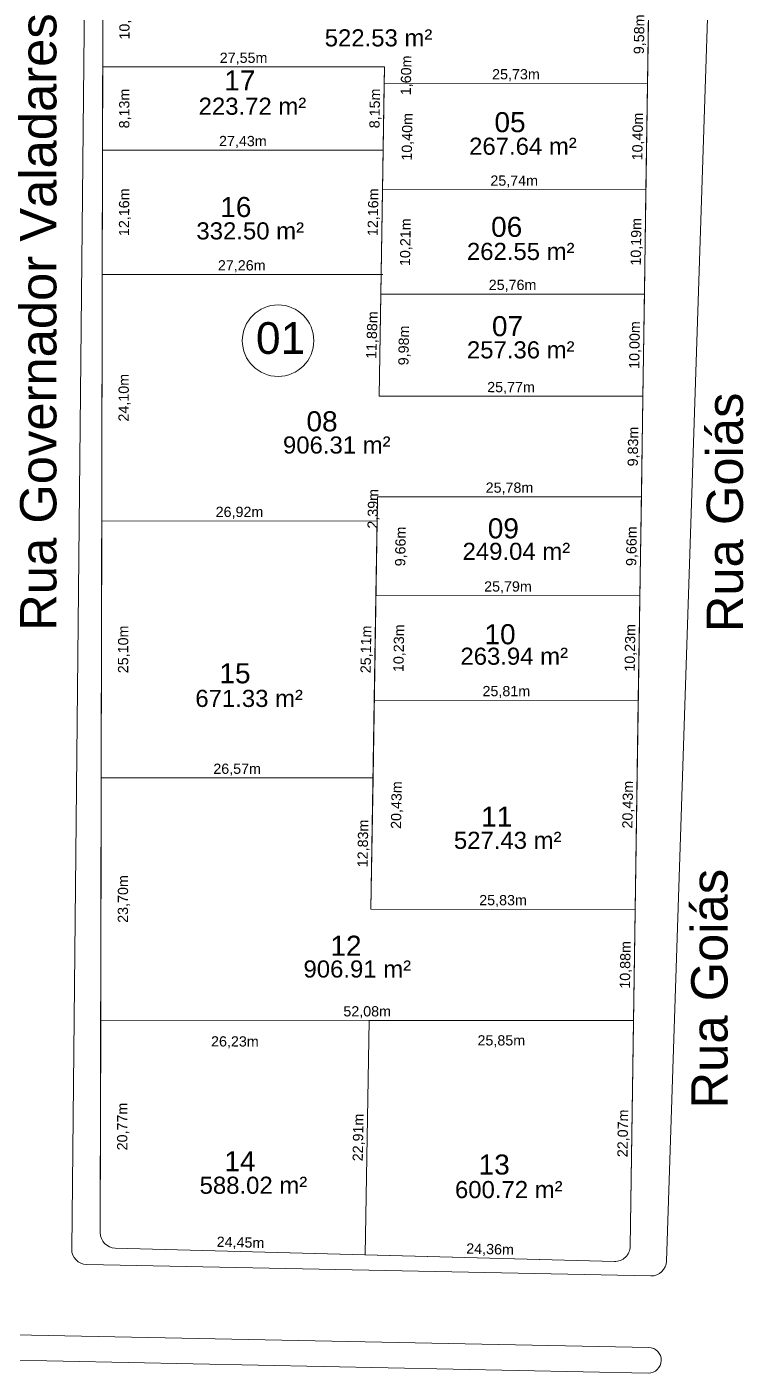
# Model space of a CAD drawing. Header units: metres. Extents: x 3808 to 8215, y 2374 to 6187.
# Drawn here: x 4758 to 4827, y 4981 to 5112.6 of the extents above; entities that cross this region are included whole.
import ezdxf
from ezdxf.enums import TextEntityAlignment as Align

# ---------------------------------------------------------------- set-up
doc = ezdxf.new("R2010")
doc.units = ezdxf.units.M
for name, color, linetype in [('Areas Lotes', 1, 'Continuous'), ('Calçada', 8, 'Continuous'), ('COTAS', 7, 'Continuous'), ('Lote', 7, 'Continuous'), ('Nome das Ruas', 7, 'Continuous'), ('Nº Lote', 7, 'Continuous'), ('Nº. quadra', 7, 'Continuous'), ('quadras', 7, 'Continuous')]:
    doc.layers.add(name, color=color, linetype=linetype)
doc.styles.add('Arial', font='arial.ttf')
doc.dimstyles.new('Copy(2) of ISO-25', dxfattribs={"dimtxt": 1, "dimasz": 2.5, "dimexe": 1.25, "dimexo": 0.625, "dimgap": 0.2, "dimtad": 1, "dimtoh": 1, "dimlfac": 1, "dimzin": 1, "dimtxsty": 'Arial', "dimblk": 'NONE', "dimcen": 0, "dimse1": 1, "dimse2": 1, "dimsd1": 1, "dimsd2": 1, "dimclrt": 256, "dimaunit": 1, "dimadec": 3, "dimazin": 0, "dimtfac": 1, "dimtmove": 0, "dimatfit": 3, "dimldrblk": 'NONE', "dimfxl": 1, "dimtolj": 1, "dimtzin": 0, "dimarcsym": 0})

# ---------------------------------------------------------------- blocks, each defined once
blk = doc.blocks.new('*D1156')
at = {"layer": 'Defpoints', "color": 0, "linetype": 'Continuous', "transparency": 16777216}
for p in [(4791.08, 4992.59), (4791.08, 4992.59), (4815.43, 4991.93)]:
    blk.add_point(p, dxfattribs=at)
at = {"layer": 'COTAS', "linetype": 'Continuous', "lineweight": 5, "transparency": 16777216, "insert": (4803.27, 4993.06), "char_height": 1, "attachment_point": 5, "rotation": 358.4572, "style": 'Arial'}
blk.add_mtext('\\A1;24,36m', dxfattribs=at)
blk = doc.blocks.new('_None')
blk = doc.blocks.new('*D1157')
at = {"layer": 'Defpoints', "color": 0, "linetype": 'Continuous', "transparency": 16777216}
for p in [(4766.64, 4993.25), (4791.08, 4992.59), (4791.08, 4992.59)]:
    blk.add_point(p, dxfattribs=at)
at = {"layer": 'COTAS', "linetype": 'Continuous', "lineweight": 5, "transparency": 16777216, "insert": (4778.88, 4993.72), "char_height": 1, "attachment_point": 5, "rotation": 358.4572, "style": 'Arial'}
blk.add_mtext('\\A1;24,45m', dxfattribs=at)
blk = doc.blocks.new('*D1158')
at = {"layer": 'Defpoints', "color": 0, "linetype": 'Continuous', "transparency": 16777216}
for p in [(4791.45, 5015.5), (4791.08, 4992.59), (4791.08, 4992.59)]:
    blk.add_point(p, dxfattribs=at)
at = {"layer": 'COTAS', "linetype": 'Continuous', "lineweight": 5, "transparency": 16777216, "insert": (4790.46, 5004.06), "char_height": 1, "attachment_point": 5, "rotation": 89.0745, "style": 'Arial'}
blk.add_mtext('\\A1;22,91m', dxfattribs=at)
blk = doc.blocks.new('*D1159')
at = {"layer": 'Defpoints', "color": 0, "linetype": 'Continuous', "transparency": 16777216}
for p in [(4791.45, 5015.5), (4817.29, 5015.48), (4817.29, 5012.65)]:
    blk.add_point(p, dxfattribs=at)
at = {"layer": 'COTAS', "linetype": 'Continuous', "lineweight": 5, "transparency": 16777216, "insert": (4804.37, 5013.46), "char_height": 1, "attachment_point": 5, "rotation": 359.9583, "style": 'Arial'}
blk.add_mtext('\\A1;25,85m', dxfattribs=at)
blk = doc.blocks.new('*D1160')
at = {"layer": 'Defpoints', "color": 0, "linetype": 'Continuous', "transparency": 16777216}
for p in [(4765.22, 5015.52), (4791.45, 5015.5), (4765.22, 5012.57)]:
    blk.add_point(p, dxfattribs=at)
at = {"layer": 'COTAS', "linetype": 'Continuous', "lineweight": 5, "transparency": 16777216, "insert": (4778.33, 5013.36), "char_height": 1, "attachment_point": 5, "rotation": 359.9583, "style": 'Arial'}
blk.add_mtext('\\A1;26,23m', dxfattribs=at)
blk = doc.blocks.new('*D1161')
at = {"layer": 'Defpoints', "color": 0, "linetype": 'Continuous', "transparency": 16777216}
for p in [(4765.22, 5015.52), (4765.18, 4994.75), (4768.19, 4994.74)]:
    blk.add_point(p, dxfattribs=at)
at = {"layer": 'COTAS', "linetype": 'Continuous', "lineweight": 5, "transparency": 16777216, "insert": (4767.41, 5005.13), "char_height": 1, "attachment_point": 5, "rotation": 89.8836, "style": 'Arial'}
blk.add_mtext('\\A1;20,77m', dxfattribs=at)
blk = doc.blocks.new('*D1162')
at = {"layer": 'Defpoints', "color": 0, "linetype": 'Continuous', "transparency": 16777216}
for p in [(4765.32, 5064.33), (4768.33, 5064.32), (4765.27, 5039.22)]:
    blk.add_point(p, dxfattribs=at)
at = {"layer": 'COTAS', "linetype": 'Continuous', "lineweight": 5, "transparency": 16777216, "insert": (4767.5, 5051.77), "char_height": 1, "attachment_point": 5, "rotation": 89.8836, "style": 'Arial'}
blk.add_mtext('\\A1;25,10m', dxfattribs=at)
blk = doc.blocks.new('*D1163')
at = {"layer": 'Defpoints', "color": 0, "linetype": 'Continuous', "transparency": 16777216}
for p in [(4765.37, 5088.42), (4768.38, 5088.42), (4765.32, 5064.33)]:
    blk.add_point(p, dxfattribs=at)
at = {"layer": 'COTAS', "linetype": 'Continuous', "lineweight": 5, "transparency": 16777216, "insert": (4767.55, 5076.37), "char_height": 1, "attachment_point": 5, "rotation": 89.8836, "style": 'Arial'}
blk.add_mtext('\\A1;24,10m', dxfattribs=at)
blk = doc.blocks.new('*D1164')
at = {"layer": 'Defpoints', "color": 0, "linetype": 'Continuous', "transparency": 16777216}
for p in [(4765.39, 5100.58), (4768.41, 5100.58), (4765.37, 5088.42)]:
    blk.add_point(p, dxfattribs=at)
at = {"layer": 'COTAS', "linetype": 'Continuous', "lineweight": 5, "transparency": 16777216, "insert": (4767.59, 5094.5), "char_height": 1, "attachment_point": 5, "rotation": 89.8836, "style": 'Arial'}
blk.add_mtext('\\A1;12,16m', dxfattribs=at)
blk = doc.blocks.new('*D1165')
at = {"layer": 'Defpoints', "color": 0, "linetype": 'Continuous', "transparency": 16777216}
for p in [(4765.41, 5108.71), (4768.42, 5108.71), (4765.39, 5100.58)]:
    blk.add_point(p, dxfattribs=at)
at = {"layer": 'COTAS', "linetype": 'Continuous', "lineweight": 5, "transparency": 16777216, "insert": (4767.61, 5104.64), "char_height": 1, "attachment_point": 5, "rotation": 89.8836, "style": 'Arial'}
blk.add_mtext('\\A1;8,13m', dxfattribs=at)
blk = doc.blocks.new('*D1166')
at = {"layer": 'Defpoints', "color": 0, "linetype": 'Continuous', "transparency": 16777216}
for p in [(4765.43, 5118.71), (4768.44, 5118.71), (4765.41, 5108.71)]:
    blk.add_point(p, dxfattribs=at)
at = {"layer": 'COTAS', "linetype": 'Continuous', "lineweight": 5, "transparency": 16777216, "insert": (4767.63, 5113.71), "char_height": 1, "attachment_point": 5, "rotation": 89.8836, "style": 'Arial'}
blk.add_mtext('\\A1;10,00m', dxfattribs=at)
blk = doc.blocks.new('*D1177')
at = {"layer": 'Defpoints', "color": 0, "linetype": 'Continuous', "transparency": 16777216}
for p in [(4792.96, 5108.71), (4792.82, 5100.56), (4792.82, 5100.56)]:
    blk.add_point(p, dxfattribs=at)
at = {"layer": 'COTAS', "linetype": 'Continuous', "lineweight": 5, "transparency": 16777216, "insert": (4792.09, 5104.65), "char_height": 1, "attachment_point": 5, "rotation": 89.0745, "style": 'Arial'}
blk.add_mtext('\\A1;8,15m', dxfattribs=at)
blk = doc.blocks.new('*D1178')
at = {"layer": 'Defpoints', "color": 0, "linetype": 'Continuous', "transparency": 16777216}
for p in [(4792.82, 5100.56), (4792.63, 5088.41), (4792.63, 5088.41)]:
    blk.add_point(p, dxfattribs=at)
at = {"layer": 'COTAS', "linetype": 'Continuous', "lineweight": 5, "transparency": 16777216, "insert": (4791.92, 5094.5), "char_height": 1, "attachment_point": 5, "rotation": 89.0745, "style": 'Arial'}
blk.add_mtext('\\A1;12,16m', dxfattribs=at)
blk = doc.blocks.new('*D1179')
at = {"layer": 'Defpoints', "color": 0, "linetype": 'Continuous', "transparency": 16777216}
for p in [(4792.24, 5064.31), (4791.83, 5039.2), (4791.83, 5039.2)]:
    blk.add_point(p, dxfattribs=at)
at = {"layer": 'COTAS', "linetype": 'Continuous', "lineweight": 5, "transparency": 16777216, "insert": (4791.23, 5051.77), "char_height": 1, "attachment_point": 5, "rotation": 89.0745, "style": 'Arial'}
blk.add_mtext('\\A1;25,11m', dxfattribs=at)
blk = doc.blocks.new('*D1180')
at = {"layer": 'Defpoints', "color": 0, "linetype": 'Continuous', "transparency": 16777216}
for p in [(4791.96, 5046.81), (4795.16, 5046.76), (4791.63, 5026.38)]:
    blk.add_point(p, dxfattribs=at)
at = {"layer": 'COTAS', "linetype": 'Continuous', "lineweight": 5, "transparency": 16777216, "insert": (4794.2, 5036.55), "char_height": 1, "attachment_point": 5, "rotation": 89.0745, "style": 'Arial'}
blk.add_mtext('\\A1;20,43m', dxfattribs=at)
blk = doc.blocks.new('*D1181')
at = {"layer": 'Defpoints', "color": 0, "linetype": 'Continuous', "transparency": 16777216}
for p in [(4792.12, 5057.04), (4795.33, 5056.99), (4791.96, 5046.81)]:
    blk.add_point(p, dxfattribs=at)
at = {"layer": 'COTAS', "linetype": 'Continuous', "lineweight": 5, "transparency": 16777216, "insert": (4794.44, 5051.88), "char_height": 1, "attachment_point": 5, "rotation": 89.0745, "style": 'Arial'}
blk.add_mtext('\\A1;10,23m', dxfattribs=at)
blk = doc.blocks.new('*D1182')
at = {"layer": 'Defpoints', "color": 0, "linetype": 'Continuous', "transparency": 16777216}
for p in [(4792.28, 5066.7), (4795.48, 5066.64), (4792.12, 5057.04)]:
    blk.add_point(p, dxfattribs=at)
at = {"layer": 'COTAS', "linetype": 'Continuous', "lineweight": 5, "transparency": 16777216, "insert": (4794.6, 5061.83), "char_height": 1, "attachment_point": 5, "rotation": 89.0745, "style": 'Arial'}
blk.add_mtext('\\A1;9,66m', dxfattribs=at)
blk = doc.blocks.new('*D1183')
at = {"layer": 'Defpoints', "color": 0, "linetype": 'Continuous', "transparency": 16777216}
for p in [(4792.6, 5086.51), (4795.8, 5086.46), (4792.44, 5076.53)]:
    blk.add_point(p, dxfattribs=at)
at = {"layer": 'COTAS', "linetype": 'Continuous', "lineweight": 5, "transparency": 16777216, "insert": (4794.92, 5081.48), "char_height": 1, "attachment_point": 5, "rotation": 89.0745, "style": 'Arial'}
blk.add_mtext('\\A1;9,98m', dxfattribs=at)
blk = doc.blocks.new('*D1184')
at = {"layer": 'Defpoints', "color": 0, "linetype": 'Continuous', "transparency": 16777216}
for p in [(4792.76, 5096.71), (4795.97, 5096.66), (4792.6, 5086.51)]:
    blk.add_point(p, dxfattribs=at)
at = {"layer": 'COTAS', "linetype": 'Continuous', "lineweight": 5, "transparency": 16777216, "insert": (4795.08, 5091.57), "char_height": 1, "attachment_point": 5, "rotation": 89.0745, "style": 'Arial'}
blk.add_mtext('\\A1;10,21m', dxfattribs=at)
blk = doc.blocks.new('*D1185')
at = {"layer": 'Defpoints', "color": 0, "linetype": 'Continuous', "transparency": 16777216}
for p in [(4792.93, 5107.11), (4796.14, 5107.06), (4792.76, 5096.71)]:
    blk.add_point(p, dxfattribs=at)
at = {"layer": 'COTAS', "linetype": 'Continuous', "lineweight": 5, "transparency": 16777216, "insert": (4795.25, 5101.87), "char_height": 1, "attachment_point": 5, "rotation": 89.0745, "style": 'Arial'}
blk.add_mtext('\\A1;10,40m', dxfattribs=at)
blk = doc.blocks.new('*D1186')
at = {"layer": 'Defpoints', "color": 0, "linetype": 'Continuous', "transparency": 16777216}
for p in [(4792.96, 5108.71), (4795.97, 5108.66), (4792.93, 5107.11)]:
    blk.add_point(p, dxfattribs=at)
at = {"layer": 'COTAS', "linetype": 'Continuous', "lineweight": 5, "transparency": 16777216, "insert": (4795.15, 5107.88), "char_height": 1, "attachment_point": 5, "rotation": 89.0745, "style": 'Arial'}
blk.add_mtext('\\A1;1,60m', dxfattribs=at)
blk = doc.blocks.new('*D1187')
at = {"layer": 'Defpoints', "color": 0, "linetype": 'Continuous', "transparency": 16777216}
for p in [(4792.79, 5088.4), (4792.44, 5076.53), (4792.44, 5076.53)]:
    blk.add_point(p, dxfattribs=at)
at = {"layer": 'COTAS', "linetype": 'Continuous', "lineweight": 5, "transparency": 16777216, "insert": (4791.81, 5082.49), "char_height": 1, "attachment_point": 5, "rotation": 88.2686, "style": 'Arial'}
blk.add_mtext('\\A1;11,88m', dxfattribs=at)
blk = doc.blocks.new('*D1188')
at = {"layer": 'Defpoints', "color": 0, "linetype": 'Continuous', "transparency": 16777216}
for p in [(4792.28, 5066.7), (4792.73, 5066.69), (4792.24, 5064.31)]:
    blk.add_point(p, dxfattribs=at)
at = {"layer": 'COTAS', "linetype": 'Continuous', "lineweight": 5, "transparency": 16777216, "insert": (4791.91, 5065.51), "char_height": 1, "attachment_point": 5, "rotation": 89.0745, "style": 'Arial'}
blk.add_mtext('\\A1;2,39m', dxfattribs=at)
blk = doc.blocks.new('*D1189')
at = {"layer": 'Defpoints', "color": 0, "linetype": 'Continuous', "transparency": 16777216}
for p in [(4791.83, 5039.2), (4791.63, 5026.38), (4791.63, 5026.38)]:
    blk.add_point(p, dxfattribs=at)
at = {"layer": 'COTAS', "linetype": 'Continuous', "lineweight": 5, "transparency": 16777216, "insert": (4790.93, 5032.8), "char_height": 1, "attachment_point": 5, "rotation": 89.0745, "style": 'Arial'}
blk.add_mtext('\\A1;12,83m', dxfattribs=at)
blk = doc.blocks.new('*D1190')
at = {"layer": 'Defpoints', "color": 0, "linetype": 'Continuous', "transparency": 16777216}
for p in [(4765.27, 5039.22), (4768.3, 5039.22), (4765.22, 5015.52)]:
    blk.add_point(p, dxfattribs=at)
at = {"layer": 'COTAS', "linetype": 'Continuous', "lineweight": 5, "transparency": 16777216, "insert": (4767.48, 5027.37), "char_height": 1, "attachment_point": 5, "rotation": 89.8836, "style": 'Arial'}
blk.add_mtext('\\A1;23,70m', dxfattribs=at)
blk = doc.blocks.new('*D1191')
at = {"layer": 'Defpoints', "color": 0, "linetype": 'Continuous', "transparency": 16777216}
for p in [(4791.63, 5026.38), (4817.46, 5026.36), (4817.46, 5026.36)]:
    blk.add_point(p, dxfattribs=at)
at = {"layer": 'COTAS', "linetype": 'Continuous', "lineweight": 5, "transparency": 16777216, "insert": (4804.54, 5027.17), "char_height": 1, "attachment_point": 5, "rotation": 359.9583, "style": 'Arial'}
blk.add_mtext('\\A1;25,83m', dxfattribs=at)
blk = doc.blocks.new('*D1192')
at = {"layer": 'Defpoints', "color": 0, "linetype": 'Continuous', "transparency": 16777216}
for p in [(4817.29, 5015.48), (4817.29, 5015.48), (4816.97, 4993.41)]:
    blk.add_point(p, dxfattribs=at)
at = {"layer": 'COTAS', "linetype": 'Continuous', "lineweight": 5, "transparency": 16777216, "insert": (4816.33, 5004.46), "char_height": 1, "attachment_point": 5, "rotation": 89.1461, "style": 'Arial'}
blk.add_mtext('\\A1;22,07m', dxfattribs=at)
blk = doc.blocks.new('*D1193')
at = {"layer": 'Defpoints', "color": 0, "linetype": 'Continuous', "transparency": 16777216}
for p in [(4817.46, 5026.36), (4817.46, 5026.36), (4817.29, 5015.48)]:
    blk.add_point(p, dxfattribs=at)
at = {"layer": 'COTAS', "linetype": 'Continuous', "lineweight": 5, "transparency": 16777216, "insert": (4816.57, 5020.93), "char_height": 1, "attachment_point": 5, "rotation": 89.1461, "style": 'Arial'}
blk.add_mtext('\\A1;10,88m', dxfattribs=at)
blk = doc.blocks.new('*D1194')
at = {"layer": 'Defpoints', "color": 0, "linetype": 'Continuous', "transparency": 16777216}
for p in [(4817.76, 5046.79), (4817.76, 5046.79), (4817.46, 5026.36)]:
    blk.add_point(p, dxfattribs=at)
at = {"layer": 'COTAS', "linetype": 'Continuous', "lineweight": 5, "transparency": 16777216, "insert": (4816.81, 5036.59), "char_height": 1, "attachment_point": 5, "rotation": 89.1461, "style": 'Arial'}
blk.add_mtext('\\A1;20,43m', dxfattribs=at)
blk = doc.blocks.new('*D1195')
at = {"layer": 'Defpoints', "color": 0, "linetype": 'Continuous', "transparency": 16777216}
for p in [(4817.91, 5057.02), (4817.91, 5057.02), (4817.76, 5046.79)]:
    blk.add_point(p, dxfattribs=at)
at = {"layer": 'COTAS', "linetype": 'Continuous', "lineweight": 5, "transparency": 16777216, "insert": (4817.04, 5051.92), "char_height": 1, "attachment_point": 5, "rotation": 89.1461, "style": 'Arial'}
blk.add_mtext('\\A1;10,23m', dxfattribs=at)
blk = doc.blocks.new('*D1196')
at = {"layer": 'Defpoints', "color": 0, "linetype": 'Continuous', "transparency": 16777216}
for p in [(4818.06, 5066.68), (4818.06, 5066.68), (4817.91, 5057.02)]:
    blk.add_point(p, dxfattribs=at)
at = {"layer": 'COTAS', "linetype": 'Continuous', "lineweight": 5, "transparency": 16777216, "insert": (4817.18, 5061.86), "char_height": 1, "attachment_point": 5, "rotation": 89.1461, "style": 'Arial'}
blk.add_mtext('\\A1;9,66m', dxfattribs=at)
blk = doc.blocks.new('*D1197')
at = {"layer": 'Defpoints', "color": 0, "linetype": 'Continuous', "transparency": 16777216}
for p in [(4818.2, 5076.51), (4818.2, 5076.51), (4818.06, 5066.68)]:
    blk.add_point(p, dxfattribs=at)
at = {"layer": 'COTAS', "linetype": 'Continuous', "lineweight": 5, "transparency": 16777216, "insert": (4817.33, 5071.6), "char_height": 1, "attachment_point": 5, "rotation": 89.1461, "style": 'Arial'}
blk.add_mtext('\\A1;9,83m', dxfattribs=at)
blk = doc.blocks.new('*D1198')
at = {"layer": 'Defpoints', "color": 0, "linetype": 'Continuous', "transparency": 16777216}
for p in [(4818.35, 5086.51), (4818.35, 5086.51), (4818.2, 5076.51)]:
    blk.add_point(p, dxfattribs=at)
at = {"layer": 'COTAS', "linetype": 'Continuous', "lineweight": 5, "transparency": 16777216, "insert": (4817.48, 5081.52), "char_height": 1, "attachment_point": 5, "rotation": 89.1461, "style": 'Arial'}
blk.add_mtext('\\A1;10,00m', dxfattribs=at)
blk = doc.blocks.new('*D1199')
at = {"layer": 'Defpoints', "color": 0, "linetype": 'Continuous', "transparency": 16777216}
for p in [(4818.35, 5096.69), (4818.5, 5096.69), (4818.35, 5086.51)]:
    blk.add_point(p, dxfattribs=at)
at = {"layer": 'COTAS', "linetype": 'Continuous', "lineweight": 5, "transparency": 16777216, "insert": (4817.63, 5091.61), "char_height": 1, "attachment_point": 5, "rotation": 89.1461, "style": 'Arial'}
blk.add_mtext('\\A1;10,19m', dxfattribs=at)
blk = doc.blocks.new('*D1200')
at = {"layer": 'Defpoints', "color": 0, "linetype": 'Continuous', "transparency": 16777216}
for p in [(4818.66, 5107.09), (4818.66, 5107.09), (4818.35, 5096.69)]:
    blk.add_point(p, dxfattribs=at)
at = {"layer": 'COTAS', "linetype": 'Continuous', "lineweight": 5, "transparency": 16777216, "insert": (4817.78, 5101.9), "char_height": 1, "attachment_point": 5, "rotation": 89.1461, "style": 'Arial'}
blk.add_mtext('\\A1;10,40m', dxfattribs=at)
blk = doc.blocks.new('*D1201')
at = {"layer": 'Defpoints', "color": 0, "linetype": 'Continuous', "transparency": 16777216}
for p in [(4818.8, 5116.67), (4818.8, 5116.67), (4818.66, 5107.09)]:
    blk.add_point(p, dxfattribs=at)
at = {"layer": 'COTAS', "linetype": 'Continuous', "lineweight": 5, "transparency": 16777216, "insert": (4817.93, 5111.89), "char_height": 1, "attachment_point": 5, "rotation": 89.1461, "style": 'Arial'}
blk.add_mtext('\\A1;9,58m', dxfattribs=at)
blk = doc.blocks.new('*D1218')
at = {"layer": 'Defpoints', "color": 0, "linetype": 'Continuous', "transparency": 16777216}
for p in [(4765.41, 5108.71), (4792.96, 5108.71), (4792.96, 5108.71)]:
    blk.add_point(p, dxfattribs=at)
at = {"layer": 'COTAS', "linetype": 'Continuous', "lineweight": 5, "transparency": 16777216, "insert": (4779.18, 5109.51), "char_height": 1, "attachment_point": 5, "style": 'Arial'}
blk.add_mtext('\\A1;27,55m', dxfattribs=at)
blk = doc.blocks.new('*D1219')
at = {"layer": 'Defpoints', "color": 0, "linetype": 'Continuous', "transparency": 16777216}
for p in [(4792.93, 5107.11), (4818.66, 5107.09), (4818.66, 5107.09)]:
    blk.add_point(p, dxfattribs=at)
at = {"layer": 'COTAS', "linetype": 'Continuous', "lineweight": 5, "transparency": 16777216, "insert": (4805.8, 5107.9), "char_height": 1, "attachment_point": 5, "rotation": 359.9583, "style": 'Arial'}
blk.add_mtext('\\A1;25,73m', dxfattribs=at)
blk = doc.blocks.new('*D1220')
at = {"layer": 'Defpoints', "color": 0, "linetype": 'Continuous', "transparency": 16777216}
for p in [(4792.76, 5096.71), (4818.5, 5096.69), (4818.5, 5096.69)]:
    blk.add_point(p, dxfattribs=at)
at = {"layer": 'COTAS', "linetype": 'Continuous', "lineweight": 5, "transparency": 16777216, "insert": (4805.63, 5097.5), "char_height": 1, "attachment_point": 5, "rotation": 359.9583, "style": 'Arial'}
blk.add_mtext('\\A1;25,74m', dxfattribs=at)
blk = doc.blocks.new('*D1221')
at = {"layer": 'Defpoints', "color": 0, "linetype": 'Continuous', "transparency": 16777216}
for p in [(4792.6, 5086.51), (4818.35, 5086.51), (4818.35, 5086.51)]:
    blk.add_point(p, dxfattribs=at)
at = {"layer": 'COTAS', "linetype": 'Continuous', "lineweight": 5, "transparency": 16777216, "insert": (4805.47, 5087.31), "char_height": 1, "attachment_point": 5, "style": 'Arial'}
blk.add_mtext('\\A1;25,76m', dxfattribs=at)
blk = doc.blocks.new('*D1222')
at = {"layer": 'Defpoints', "color": 0, "linetype": 'Continuous', "transparency": 16777216}
for p in [(4792.44, 5076.53), (4818.2, 5076.51), (4818.2, 5076.51)]:
    blk.add_point(p, dxfattribs=at)
at = {"layer": 'COTAS', "linetype": 'Continuous', "lineweight": 5, "transparency": 16777216, "insert": (4805.32, 5077.32), "char_height": 1, "attachment_point": 5, "rotation": 359.9583, "style": 'Arial'}
blk.add_mtext('\\A1;25,77m', dxfattribs=at)
blk = doc.blocks.new('*D1223')
at = {"layer": 'Defpoints', "color": 0, "linetype": 'Continuous', "transparency": 16777216}
for p in [(4765.37, 5088.42), (4765.37, 5088.42), (4792.63, 5088.41)]:
    blk.add_point(p, dxfattribs=at)
at = {"layer": 'COTAS', "linetype": 'Continuous', "lineweight": 5, "transparency": 16777216, "insert": (4779, 5089.22), "char_height": 1, "attachment_point": 5, "rotation": 359.9583, "style": 'Arial'}
blk.add_mtext('\\A1;27,26m', dxfattribs=at)
blk = doc.blocks.new('*D1224')
at = {"layer": 'Defpoints', "color": 0, "linetype": 'Continuous', "transparency": 16777216}
for p in [(4765.39, 5100.58), (4792.82, 5100.56), (4792.82, 5100.56)]:
    blk.add_point(p, dxfattribs=at)
at = {"layer": 'COTAS', "linetype": 'Continuous', "lineweight": 5, "transparency": 16777216, "insert": (4779.11, 5101.37), "char_height": 1, "attachment_point": 5, "rotation": 359.9583, "style": 'Arial'}
blk.add_mtext('\\A1;27,43m', dxfattribs=at)
blk = doc.blocks.new('*D1225')
at = {"layer": 'Defpoints', "color": 0, "linetype": 'Continuous', "transparency": 16777216}
for p in [(4792.28, 5066.7), (4818.06, 5066.68), (4818.06, 5066.68)]:
    blk.add_point(p, dxfattribs=at)
at = {"layer": 'COTAS', "linetype": 'Continuous', "lineweight": 5, "transparency": 16777216, "insert": (4805.17, 5067.49), "char_height": 1, "attachment_point": 5, "rotation": 359.9583, "style": 'Arial'}
blk.add_mtext('\\A1;25,78m', dxfattribs=at)
blk = doc.blocks.new('*D1226')
at = {"layer": 'Defpoints', "color": 0, "linetype": 'Continuous', "transparency": 16777216}
for p in [(4765.32, 5064.33), (4765.32, 5064.33), (4792.24, 5064.31)]:
    blk.add_point(p, dxfattribs=at)
at = {"layer": 'COTAS', "linetype": 'Continuous', "lineweight": 5, "transparency": 16777216, "insert": (4778.78, 5065.12), "char_height": 1, "attachment_point": 5, "rotation": 359.9583, "style": 'Arial'}
blk.add_mtext('\\A1;26,92m', dxfattribs=at)
blk = doc.blocks.new('*D1228')
at = {"layer": 'Defpoints', "color": 0, "linetype": 'Continuous', "transparency": 16777216}
for p in [(4765.27, 5039.22), (4791.83, 5039.2), (4791.83, 5039.2)]:
    blk.add_point(p, dxfattribs=at)
at = {"layer": 'COTAS', "linetype": 'Continuous', "lineweight": 5, "transparency": 16777216, "insert": (4778.55, 5040.01), "char_height": 1, "attachment_point": 5, "rotation": 359.9583, "style": 'Arial'}
blk.add_mtext('\\A1;26,57m', dxfattribs=at)
blk = doc.blocks.new('*D1229')
at = {"layer": 'Defpoints', "color": 0, "linetype": 'Continuous', "transparency": 16777216}
for p in [(4791.96, 5046.81), (4791.96, 5046.81), (4817.76, 5046.79)]:
    blk.add_point(p, dxfattribs=at)
at = {"layer": 'COTAS', "linetype": 'Continuous', "lineweight": 5, "transparency": 16777216, "insert": (4804.86, 5047.6), "char_height": 1, "attachment_point": 5, "rotation": 359.9583, "style": 'Arial'}
blk.add_mtext('\\A1;25,81m', dxfattribs=at)
blk = doc.blocks.new('*D1230')
at = {"layer": 'Defpoints', "color": 0, "linetype": 'Continuous', "transparency": 16777216}
for p in [(4792.12, 5057.04), (4792.12, 5057.04), (4817.91, 5057.02)]:
    blk.add_point(p, dxfattribs=at)
at = {"layer": 'COTAS', "linetype": 'Continuous', "lineweight": 5, "transparency": 16777216, "insert": (4805.02, 5057.83), "char_height": 1, "attachment_point": 5, "rotation": 359.9583, "style": 'Arial'}
blk.add_mtext('\\A1;25,79m', dxfattribs=at)
blk = doc.blocks.new('*D1231')
at = {"layer": 'Defpoints', "color": 0, "linetype": 'Continuous', "transparency": 16777216}
for p in [(4765.22, 5015.52), (4817.29, 5015.48), (4817.29, 5015.48)]:
    blk.add_point(p, dxfattribs=at)
at = {"layer": 'COTAS', "linetype": 'Continuous', "lineweight": 5, "transparency": 16777216, "insert": (4791.26, 5016.3), "char_height": 1, "attachment_point": 5, "rotation": 359.9583, "style": 'Arial'}
blk.add_mtext('\\A1;52,08m', dxfattribs=at)

msp = doc.modelspace()

# ---------------------------------------------------------------- linework, layer by layer
at = {"layer": 'Calçada', "linetype": 'Continuous', "lineweight": 5}
for p, q in [((4764.271, 5177.265), (4762.378, 4993.151)), ((4826.53, 5174.608), (4820.507, 4991.977)), ((4426.186, 4991.451), (4818.778, 4983.53)), ((4763.848, 4991.636), (4818.978, 4990.527)), ((4426.135, 4988.952), (4818.728, 4981.03))]:
    msp.add_line(p, q, dxfattribs=at)
for centre, radius, start, end in [((4763.878, 4993.136), 1.5, 179.41104, 268.84767), ((4819.008, 4992.027), 1.5, 268.84767, 358.1111), ((4818.753, 4982.28), 1.25, 268.84767, 88.84767)]:
    msp.add_arc(centre, radius, start, end, dxfattribs=at)
at = {"layer": 'Lote', "linetype": 'Continuous', "lineweight": 5}
for p, q in [((4792.955, 5108.711), (4765.407, 5108.711)), ((4818.353, 5086.507), (4792.596, 5086.507))]:
    msp.add_line(p, q, dxfattribs=at)
at = {"layer": 'Lote', "lineweight": 5}
for p, q in [((4792.435, 5076.527), (4792.955, 5108.711)), ((4792.929, 5107.112), (4818.66, 5107.093)), ((4765.391, 5100.583), (4792.824, 5100.563)), ((4792.761, 5096.713), (4818.505, 5096.694)), ((4765.366, 5088.425), (4792.794, 5088.405)), ((4792.435, 5076.527), (4818.204, 5076.508)), ((4791.625, 5026.379), (4792.276, 5066.695)), ((4792.276, 5066.695), (4818.058, 5066.676)), ((4765.317, 5064.325), (4792.238, 5064.306)), ((4792.12, 5057.038), (4817.914, 5057.019)), ((4791.955, 5046.807), (4817.761, 5046.789)), ((4765.266, 5039.223), (4791.832, 5039.203)), ((4791.625, 5026.379), (4817.457, 5026.361)), ((4765.218, 5015.518), (4791.449, 5015.499)), ((4791.079, 4992.589), (4791.449, 5015.499)), ((4791.449, 5015.499), (4817.295, 5015.48))]:
    msp.add_line(p, q, dxfattribs=at)
at = {"layer": 'Lote', "linetype": 'Continuous', "lineweight": 5, "flags": 128}
for points in [[(4793.084, 5116.688), (4793.117, 5118.711), (4765.427, 5118.711), (4765.407, 5108.711), (4792.955, 5108.711), (4792.929, 5107.112), (4818.66, 5107.093), (4818.803, 5116.669)], [(4792.824, 5100.563), (4792.955, 5108.711), (4765.407, 5108.711), (4765.391, 5100.583)], [(4792.929, 5107.112), (4792.761, 5096.713), (4818.505, 5096.694), (4818.66, 5107.093)], [(4792.627, 5088.405), (4792.824, 5100.563), (4765.391, 5100.583), (4765.366, 5088.425)], [(4792.761, 5096.713), (4792.596, 5086.507), (4818.353, 5086.507), (4818.505, 5096.694)], [(4792.238, 5064.306), (4792.276, 5066.695), (4818.058, 5066.676), (4818.204, 5076.508), (4792.435, 5076.527), (4792.627, 5088.405), (4765.366, 5088.425), (4765.317, 5064.325)], [(4818.204, 5076.508), (4818.353, 5086.507), (4792.596, 5086.507), (4792.435, 5076.527)], [(4792.276, 5066.695), (4792.12, 5057.038), (4817.914, 5057.019), (4818.058, 5066.676)], [(4791.832, 5039.203), (4792.238, 5064.306), (4765.317, 5064.325), (4765.266, 5039.223)], [(4817.761, 5046.789), (4817.914, 5057.019), (4792.12, 5057.038), (4791.955, 5046.807)], [(4817.457, 5026.361), (4817.761, 5046.789), (4791.955, 5046.807), (4791.625, 5026.379)], [(4791.449, 5015.499), (4817.295, 5015.48), (4817.457, 5026.361), (4791.625, 5026.379), (4791.832, 5039.203), (4765.266, 5039.223), (4765.218, 5015.518)]]:
    msp.add_lwpolyline(points, close=True, dxfattribs=at)
for points in [[(4791.449, 5015.499), (4765.218, 5015.518), (4765.176, 4994.75, 0.4069406), (4766.635, 4993.247), (4791.079, 4992.589)], [(4791.079, 4992.589), (4815.425, 4991.933, 0.4177397), (4816.966, 4993.41), (4817.295, 5015.48), (4791.449, 5015.499)]]:
    msp.add_lwpolyline(points, format="xyb", close=True, dxfattribs=at)
at = {"layer": 'Nº. quadra', "lineweight": 5}
msp.add_circle((4782.549, 5081.948), 3.496, dxfattribs=at)
at = {"layer": 'quadras', "lineweight": 5}
for p, q in [((4765.176, 4994.75), (4765.542, 5175.121)), ((4816.966, 4993.41), (4819.64, 5172.861)), ((4815.425, 4991.933), (4766.635, 4993.247))]:
    msp.add_line(p, q, dxfattribs=at)
for centre, start, end in [((4766.676, 4994.747), 179.88359, 268.45719), ((4815.466, 4993.433), 268.45719, 359.14612)]:
    msp.add_arc(centre, 1.5, start, end, dxfattribs=at)

# ---------------------------------------------------------------- texts
at = {"layer": 'Areas Lotes', "linetype": 'Continuous', "lineweight": 5, "style": 'Arial'}
for s, p in [('522.53 m²', (4787.109, 5110.712)), ('223.72 m²', (4774.786, 5104.03)), ('267.64 m²', (4801.224, 5100.119)), ('332.50 m²', (4774.57, 5091.844)), ('262.55 m²', (4801.009, 5089.836)), ('257.36 m²', (4801.009, 5080.217)), ('906.31 m²', (4783.031, 5070.916)), ('249.04 m²', (4800.584, 5060.52)), ('263.94 m²', (4800.373, 5050.267)), ('671.33 m²', (4774.463, 5046.144)), ('527.43 m²', (4799.735, 5032.273)), ('906.91 m²', (4785.035, 5019.695)), ('588.02 m²', (4774.882, 4998.555)), ('600.72 m²', (4799.84, 4998.132))]:
    msp.add_text(s, height=1.6726, dxfattribs=at).set_placement(p)
at = {"layer": 'Nome das Ruas', "lineweight": 5, "style": 'Arial'}
for s, p in [('Rua Governador Valadares', (4760.885, 5053.582, 165.916)), ('Rua Goiás', (4827.991, 5053.443, 165.916)), ('Rua Goiás', (4826.482, 5006.89, 165.916))]:
    msp.add_text(s, height=3.55, rotation=90, dxfattribs=at).set_placement(p)
at = {"layer": 'Nº Lote', "linetype": 'Continuous', "lineweight": 5, "style": 'Arial'}
for s, p in [('17', (4778.816, 5106.409)), ('05', (4805.222, 5102.328)), ('16', (4778.423, 5094.035)), ('06', (4804.895, 5092.097)), ('07', (4804.976, 5082.389)), ('08', (4786.846, 5073.086)), ('09', (4804.569, 5062.623)), ('10', (4804.245, 5052.269)), ('15', (4778.34, 5048.456)), ('11', (4803.919, 5034.443)), ('12', (4789.189, 5021.824)), ('14', (4778.826, 5000.759)), ('13', (4803.674, 5000.436))]:
    msp.add_text(s, height=1.96, dxfattribs=at).set_placement(p, align=Align.CENTER)
at = {"layer": 'Nº. quadra', "lineweight": 5, "style": 'Arial'}
msp.add_text('01', height=3.1039, dxfattribs=at).set_placement((4780.385, 5080.654))

# ---------------------------------------------------------------- dimensions: what is measured, and where the dimension line sits
at = {"layer": 'COTAS', "linetype": 'Continuous', "lineweight": 5}
for base, p1, p2, angle, picture, middle in [((4768.442, 5118.705), (4765.407, 5108.711), (4765.427, 5118.711), 89.88359, '*D1166', (4767.631, 5113.707)), ((4818.803, 5116.669), (4818.66, 5107.093), (4818.803, 5116.669), 269.14612, '*D1201', (4817.93, 5111.893)), ((4768.422, 5108.705), (4765.391, 5100.583), (4765.407, 5108.711), 89.88359, '*D1165', (4767.612, 5104.643)), ((4796.136, 5107.06), (4792.761, 5096.713), (4792.929, 5107.112), 269.07445, '*D1185', (4795.251, 5101.873)), ((4818.66, 5107.093), (4818.353, 5096.694), (4818.66, 5107.093), 269.14612, '*D1200', (4817.782, 5101.904)), ((4768.405, 5100.577), (4765.366, 5088.425), (4765.391, 5100.583), 89.88359, '*D1164', (4767.592, 5094.5)), ((4792.627, 5088.405), (4792.824, 5100.563), (4792.627, 5088.405), 89.07445, '*D1178', (4791.924, 5094.497)), ((4795.968, 5096.661), (4792.596, 5086.507), (4792.761, 5096.713), 269.07445, '*D1184', (4795.084, 5091.571)), ((4818.505, 5096.692), (4818.353, 5086.507), (4818.353, 5096.694), 269.14612, '*D1199', (4817.628, 5091.611)), ((4768.38, 5088.419), (4765.317, 5064.325), (4765.366, 5088.425), 89.88359, '*D1163', (4767.555, 5076.371)), ((4818.353, 5086.507), (4818.204, 5076.508), (4818.353, 5086.507), 269.14612, '*D1198', (4817.478, 5081.52)), ((4818.204, 5076.508), (4818.058, 5066.676), (4818.204, 5076.508), 269.14612, '*D1197', (4817.33, 5071.604)), ((4795.483, 5066.643), (4792.12, 5057.038), (4792.276, 5066.695), 269.07445, '*D1182', (4794.604, 5061.827)), ((4818.058, 5066.676), (4817.914, 5057.019), (4818.058, 5066.676), 269.14612, '*D1196', (4817.185, 5061.86)), ((4768.331, 5064.319), (4765.266, 5039.223), (4765.317, 5064.325), 89.88359, '*D1162', (4767.505, 5051.769)), ((4795.327, 5056.986), (4791.955, 5046.807), (4792.12, 5057.038), 269.07445, '*D1181', (4794.444, 5051.884)), ((4817.914, 5057.019), (4817.761, 5046.789), (4817.914, 5057.019), 269.14612, '*D1195', (4817.037, 5051.916)), ((4817.761, 5046.789), (4817.457, 5026.361), (4817.761, 5046.789), 269.14612, '*D1194', (4816.808, 5036.587)), ((4817.457, 5026.361), (4817.295, 5015.48), (4817.457, 5026.361), 269.14612, '*D1193', (4816.575, 5020.932))]:
    dim = msp.add_linear_dim(base=base, p1=p1, p2=p2, angle=angle, dimstyle='Copy(2) of ISO-25', override={"dimpost": 'm', "dimtmove": 1}, dxfattribs=at)
    dim.commit()
    dim.dimension.update_dxf_attribs({"geometry": picture, "text_midpoint": middle})
for p1, p2, distance, picture, middle in [((4765.407, 5108.711), (4792.955, 5108.711), 0, '*D1218', (4779.181, 5109.512)), ((4792.955, 5108.711), (4792.824, 5100.563), 0, '*D1177', (4792.088, 5104.65)), ((4792.929, 5107.112), (4818.66, 5107.093), 0, '*D1219', (4805.795, 5107.903)), ((4765.391, 5100.583), (4792.824, 5100.563), 0, '*D1224', (4779.108, 5101.374)), ((4792.761, 5096.713), (4818.505, 5096.694), 0, '*D1220', (4805.634, 5097.504)), ((4792.627, 5088.405), (4765.366, 5088.425), 0, '*D1223', (4778.997, 5089.216)), ((4792.794, 5088.405), (4792.435, 5076.527), 0, '*D1187', (4791.814, 5082.49)), ((4792.596, 5086.507), (4818.353, 5086.507), 0, '*D1221', (4805.475, 5087.308)), ((4792.435, 5076.527), (4792.596, 5086.507), -3.207, '*D1183', (4794.921, 5081.478)), ((4792.435, 5076.527), (4818.204, 5076.508), 0, '*D1222', (4805.32, 5077.319)), ((4792.276, 5066.695), (4818.058, 5066.676), 0, '*D1225', (4805.168, 5067.487)), ((4792.238, 5064.306), (4765.317, 5064.325), 0, '*D1226', (4778.778, 5065.116)), ((4792.238, 5064.306), (4791.832, 5039.203), 0, '*D1179', (4791.234, 5051.767)), ((4817.914, 5057.019), (4792.12, 5057.038), 0, '*D1230', (4805.018, 5057.829)), ((4817.761, 5046.789), (4791.955, 5046.807), 0, '*D1229', (4804.859, 5047.599)), ((4791.625, 5026.379), (4791.955, 5046.807), -3.207, '*D1180', (4794.196, 5036.555)), ((4765.266, 5039.223), (4791.832, 5039.203), 0, '*D1228', (4778.55, 5040.014)), ((4765.2178, 5015.5182), (4765.266, 5039.2228), -3.0361, '*D1190', (4767.4771, 5027.366)), ((4791.832, 5039.203), (4791.625, 5026.379), 0, '*D1189', (4790.928, 5032.804)), ((4791.625, 5026.379), (4817.457, 5026.361), 0, '*D1191', (4804.541, 5027.171)), ((4765.218, 5015.518), (4817.295, 5015.48), 0, '*D1231', (4791.257, 5016.3)), ((4765.218, 5015.518), (4765.176, 4994.75), 3.014, '*D1161', (4767.41, 5005.13)), ((4791.449, 5015.499), (4765.218, 5015.518), 2.948, '*D1160', (4778.332, 5013.361)), ((4791.449, 5015.499), (4791.079, 4992.589), 0, '*D1158', (4790.463, 5004.057)), ((4791.449, 5015.499), (4817.295, 5015.48), -2.835, '*D1159', (4804.37, 5013.456)), ((4816.966, 4993.41), (4817.295, 5015.48), 0, '*D1192', (4816.329, 5004.457)), ((4766.635, 4993.247), (4791.079, 4992.589), 0, '*D1157', (4778.879, 4993.719)), ((4815.4254, 4991.9334), (4791.0792, 4992.5891), 0, '*D1156', (4803.2738, 4993.0619))]:
    dim = msp.add_aligned_dim(p1=p1, p2=p2, distance=distance, dimstyle='Copy(2) of ISO-25', override={"dimpost": 'm'}, dxfattribs=at)
    dim.commit()
    dim.dimension.update_dxf_attribs({"geometry": picture, "text_midpoint": middle})
for base, p1, p2, picture, middle in [((4795.966, 5108.663), (4792.929, 5107.112), (4792.955, 5108.711), '*D1186', (4795.953, 5107.863)), ((4792.727, 5066.688), (4792.238, 5064.306), (4792.276, 5066.695), '*D1188', (4792.707, 5065.493))]:
    dim = msp.add_linear_dim(base=base, p1=p1, p2=p2, angle=89.07445, dimstyle='Copy(2) of ISO-25', override={"dimpost": 'm'}, dxfattribs=at)
    dim.commit()
    dim.dimension.update_dxf_attribs({"geometry": picture, "text_midpoint": middle, "dimtype": 161})

doc.saveas('drawing.dxf')
